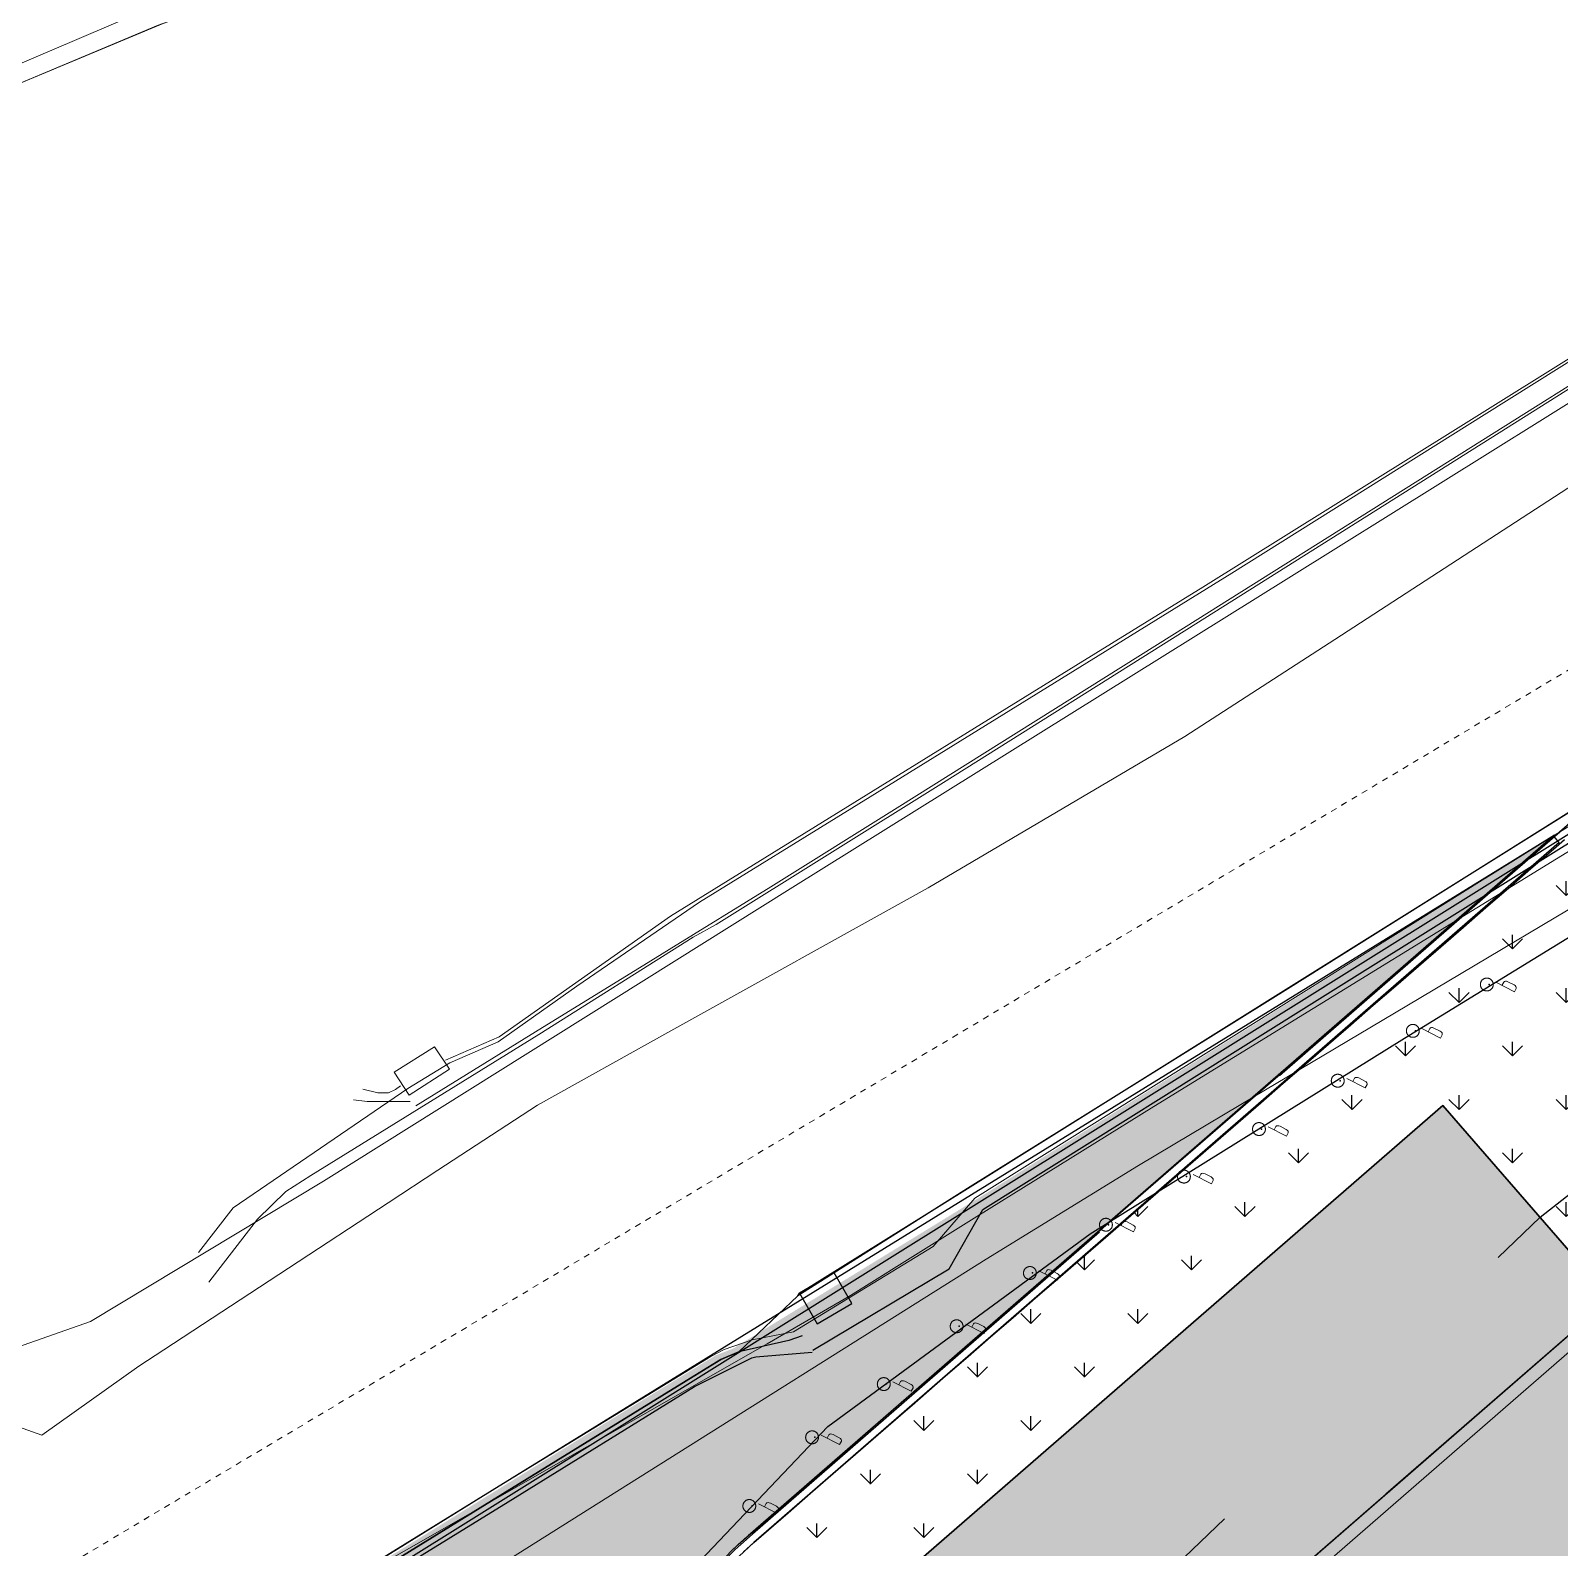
# Model space of a CAD drawing. Header units: metres. Extents: x 3 to 509016, y 4 to 6969473.
# Drawn here: x 507725.1 to 507750.76, y 6967238.15 to 6967263.61 of the extents above; entities that cross this region are included whole.
import ezdxf

# ---------------------------------------------------------------- set-up
doc = ezdxf.new("R2010")
doc.units = ezdxf.units.M
for name, pattern in [('AEC_Double Dash', [0.039, 0.015, -0.004, 0.006, -0.004, 0.006, -0.004]), ('DASHED', [19.05, 12.7, -6.35]), ('ISO-DASHED', [12, 8, -4]), ('ISO-DATUM', [30, 25, -5])]:
    doc.linetypes.add(name, pattern=pattern)
doc.layers.add('_PROP-BDY', color=6, linetype='Continuous', plot=False)
for name, color, linetype, lineweight in [('A-FLOR', 252, 'Continuous', 5), ('A-WALL', 252, 'Continuous', 5), ('C-PROP-LINE', 252, 'AEC_Double Dash', 5), ('C_FEAT', 252, 'EXISTING_COMMUNICATIONS', 0), ('C_MANHOLE_PIT', 252, 'EXISTING_COMMUNICATIONS', 0), ('C_UG_LINES', 252, 'EXISTING_COMMUNICATIONS', 0), ('D_UG_PIPES', 252, 'EXIST_SWD', 0), ('E_UG_LINES', 252, 'EXISTING_ELECTRICITY_UG', 0), ('ROAD_FURNITURE', 252, 'Continuous', 0), ('S_RM_UG_PIPES', 252, 'EXIST_RISINGMAIN', 0), ('W_AG_PIPES_N', 252, 'EXISTING_WATER', 0)]:
    doc.layers.add(name, color=color, linetype=linetype, lineweight=lineweight)
doc.layers.add('C_HATCH_PR_BUILDING', color=7, linetype='Continuous', true_color=0xffffff)
doc.layers.add('HATCH_PAVEMENT_FOOTPATH', color=7, linetype='Continuous', true_color=0xffe8a3)
for name, color, linetype in [('CIV_BUILDING FOOTPRINT', 252, 'ISO-DATUM'), ('CIV_BUILDING ROOF', 7, 'DASHED'), ('HATCH_LANDSCAPE', 1, 'Continuous'), ('HATCH_PAVEMENT_CARPARK', 254, 'Continuous'), ('KRB_BACK', 252, 'Continuous'), ('KRB_INV BARRIER [TYPE 1]', 2, 'ISO-DASHED'), ('KRB_LIP', 252, 'Continuous'), ('mga2020bdy', 252, 'Continuous'), ('mga2020DR_GRATE', 252, 'Continuous'), ('mga2020ROAD_FURNITURE', 252, 'Continuous'), ('mga2020ROAD_KERB_BACK', 252, 'Continuous'), ('mga2020ROAD_KERB_LIP', 252, 'Continuous'), ('mga2020TOPO_GEN', 252, 'Continuous'), ('PAV_DRIVEWAY HEAVY DUTY', 252, 'Continuous'), ('PAV_FOOTPATH', 252, 'Continuous'), ('STRINGS LIP', 60, 'Continuous'), ('XREF', 7, 'Continuous')]:
    doc.layers.add(name, color=color, linetype=linetype)
doc.styles.get("Standard").update_dxf_attribs({"font": 'ARIALN.TTF'})
doc.linetypes.add('EXIST_RISINGMAIN', pattern='A,5,-2.5,5,-2,["RM",Standard,S=2.5,R=0,X=0,Y=-1.25],-5,5,-2.5,5,-2.5', length=34.5)
doc.linetypes.add('EXIST_SWD', pattern='A,5,-2.5,5,-2,["SWD",Standard,S=2.5,R=0,X=0,Y=-1.25],-8,5,-2.5,5,-2.5', length=37.5)
doc.linetypes.add('EXISTING_COMMUNICATIONS', pattern='A,2,-2,2,-2,2,-2,["COMS",Standard,S=2.5,R=0,X=0,Y=-1.25],-9.75,2,-2,2,-2', length=29.75)
doc.linetypes.add('EXISTING_ELECTRICITY_UG', pattern='A,2,-2,2,-2,2,-2,["E-UG",Standard,S=2.5,R=0,X=0,Y=-1.25],-9.15,2,-2,2,-2', length=29.15)
doc.linetypes.add('EXISTING_WATER', pattern='A,2,-2,2,-2,2,-2,["W",Standard,S=2.5,R=0,X=0,Y=-1.25],-4.4,2,-2,2,-2', length=24.4)

# ---------------------------------------------------------------- blocks, each defined once
blk = doc.blocks.new('XD_HATCH')
at = {"layer": 'C_HATCH_PR_BUILDING'}
h = blk.add_hatch(color=256, dxfattribs=at)
h.dxf.hatch_style = 1
h.paths.add_polyline_path([(507766.711, 6967255.442), (507736.522, 6967229.203), (507736.707, 6967228.989), (507736.687, 6967228.971), (507782.566, 6967176.226), (507795.661, 6967161.161), (507797.004, 6967162.328), (507817.315, 6967142.708), (507816.19, 6967141.318), (507902.111, 6967071.732), (507911.801, 6967083.72), (507919.918, 6967093.76), (507927.265, 6967102.833), (507888.211, 6967134.462), (507891.102, 6967138.268), (507841.624, 6967217.742), (507824.766, 6967203.095), (507829.311, 6967190.607), (507825.752, 6967187.514), (507795.494, 6967222.404)])
at = {"layer": 'HATCH_LANDSCAPE', "ltscale": 0.5}
h = blk.add_hatch(dxfattribs=at)
h.set_pattern_fill('GRASS', color=256, scale=0.05)
h.paths.add_polyline_path([(507765.688, 6967256.998), (507766.711, 6967255.442), (507751.616, 6967242.322), (507748.796, 6967245.567), (507737.825, 6967236.032), (507740.646, 6967232.787), (507736.521, 6967229.201), (507736.258, 6967228.895), (507736.078, 6967229.147), (507735.816, 6967229.56), (507735.584, 6967229.99), (507735.383, 6967230.436), (507735.215, 6967230.896), (507735.195, 6967230.96), (507735.117, 6967231.224), (507735.08, 6967231.366), (507734.979, 6967231.844), (507734.912, 6967232.329), (507734.88, 6967232.817), (507734.88, 6967233.246), (507734.883, 6967233.306), (507734.92, 6967233.794), (507734.99, 6967234.279), (507735.093, 6967234.757), (507735.174, 6967235.049), (507735.231, 6967235.227), (507735.402, 6967235.685), (507735.548, 6967236.012), (507735.605, 6967236.13), (507735.658, 6967236.233), (507735.839, 6967236.56), (507736.102, 6967236.972), (507736.351, 6967237.309), (507736.395, 6967237.363), (507736.716, 6967237.733), (507737.036, 6967238.053), (507737.062, 6967238.078), (507737.236, 6967238.233), (507737.812, 6967238.733), (507738.189, 6967239.061), (507738.566, 6967239.389), (507738.944, 6967239.717), (507739.321, 6967240.045), (507739.699, 6967240.373), (507739.892, 6967240.541), (507740.454, 6967241.028), (507740.832, 6967241.355), (507741.209, 6967241.683), (507741.587, 6967242.01), (507741.965, 6967242.338), (507742.343, 6967242.665), (507742.721, 6967242.993), (507743.099, 6967243.32), (507743.476, 6967243.648), (507743.854, 6967243.975), (507744.232, 6967244.303), (507744.61, 6967244.63), (507744.988, 6967244.958), (507745.365, 6967245.285), (507745.743, 6967245.613), (507746.121, 6967245.94), (507746.499, 6967246.268), (507746.877, 6967246.595), (507747.255, 6967246.923), (507747.632, 6967247.25), (507748.01, 6967247.578), (507748.388, 6967247.905), (507748.766, 6967248.233), (507749.144, 6967248.56), (507749.522, 6967248.888), (507749.899, 6967249.215), (507750.277, 6967249.543), (507750.655, 6967249.87), (507750.84, 6967250.033), (507750.925, 6967249.897), (507751.879, 6967248.371), (507765.448, 6967256.848)])
at = {"layer": 'HATCH_PAVEMENT_CARPARK'}
h = blk.add_hatch(color=256, dxfattribs=at)
h.dxf.hatch_style = 1
edge = h.paths.add_edge_path()
edge.add_arc((507820.003, 6967266.085), 90.985, 212.49045, 214.43315, ccw=False)
edge.add_line((507743.26, 6967217.211), (507739.398, 6967223.586))
edge.add_line((507739.398, 6967223.586), (507735.794, 6967229.354))
edge.add_arc((507741.735, 6967233.063), 7.004, 130.4092, 211.9744, ccw=False)
edge.add_line((507737.195, 6967238.395), (507750.654, 6967250.094))
edge.add_line((507750.654, 6967250.094), (507741.05, 6967244.042))
edge.add_line((507741.05, 6967244.042), (507736.887, 6967241.488))
edge.add_line((507736.887, 6967241.488), (507736.596, 6967241.375))
edge.add_line((507736.596, 6967241.375), (507734.55, 6967240.12))
edge.add_line((507734.55, 6967240.12), (507731.321, 6967238.12))
edge.add_line((507731.321, 6967238.12), (507725.641, 6967234.654))
edge.add_line((507725.641, 6967234.654), (507731.043, 6967225.636))
edge.add_line((507731.043, 6967225.636), (507734.314, 6967220.406))
edge.add_line((507734.314, 6967220.406), (507740.71, 6967210.555))
edge.add_arc((507792.018, 6967243.469), 60.957, 212.67978, 223.00419)
edge.add_line((507747.44, 6967201.893), (507760.817, 6967187.542))
edge.add_line((507760.817, 6967187.542), (507809.449, 6967136.334))
edge.add_line((507809.449, 6967136.334), (507818.102, 6967127.228))
edge.add_line((507818.102, 6967127.228), (507823.852, 6967121.378))
edge.add_line((507823.852, 6967121.378), (507824.492, 6967120.745))
edge.add_arc((508006.447, 6967303.151), 257.643, 225.07103, 227.49079)
edge.add_line((507832.355, 6967113.225), (507846.232, 6967101.068))
edge.add_line((507846.232, 6967101.068), (507853.401, 6967095.287))
edge.add_line((507853.401, 6967095.287), (507861.259, 6967089.103))
edge.add_line((507861.259, 6967089.103), (507875.892, 6967078.04))
edge.add_line((507875.892, 6967078.04), (507894.996, 6967066.105))
edge.add_line((507894.996, 6967066.105), (507898.306, 6967064.422))
edge.add_arc((507903.258, 6967076.442), 13, 247.607, 320.5781)
edge.add_line((507913.301, 6967068.186), (507923.209, 6967080.381))
edge.add_line((507923.209, 6967080.381), (507928.884, 6967087.367))
edge.add_line((507928.884, 6967087.367), (507934.503, 6967094.285))
edge.add_arc((507925.6, 6967101.304), 11.338, 321.7466, 356.9562)
edge.add_arc((507925.051, 6967101.301), 11.886, 357.1121, 390.6511)
edge.add_line((507935.276, 6967107.361), (507928.355, 6967118.419))
edge.add_arc((507932.593, 6967121.072), 5, 172.2504, 212.042, ccw=False)
edge.add_line((507927.638, 6967121.746), (507927.905, 6967123.707))
edge.add_line((507927.905, 6967123.707), (507927.905, 6967123.707))
edge.add_line((507927.905, 6967123.707), (507928.222, 6967126.036))
edge.add_line((507928.222, 6967126.036), (507922.15, 6967126.731))
edge.add_line((507922.15, 6967126.731), (507921.982, 6967124.77))
edge.add_line((507921.982, 6967124.77), (507922.008, 6967120.889))
edge.add_arc((507933.653, 6967120.754), 11.645, 179.3346, 190.5058)
edge.add_arc((507935.181, 6967121.115), 13.214, 190.8395, 200.6804)
edge.add_arc((507934.907, 6967121.234), 13.001, 201.5983, 211.6011)
edge.add_line((507923.833, 6967114.422), (507928.422, 6967107.084))
edge.add_arc((507919.474, 6967101.5), 10.548, 18.5241, 31.9651, ccw=False)
edge.add_line((507929.475, 6967104.851), (507929.787, 6967103.654))
edge.add_line((507929.787, 6967103.654), (507929.949, 6967102.428))
edge.add_arc((507919.973, 6967101.735), 10, -10.2075, 3.9733, ccw=False)
edge.add_arc((507921.309, 6967101.319), 8.612, 334.462, 350.9422, ccw=False)
edge.add_line((507929.08, 6967097.606), (507928.501, 6967096.513))
edge.add_line((507928.501, 6967096.513), (507927.791, 6967095.501))
edge.add_line((507927.791, 6967095.501), (507924.256, 6967091.166))
edge.add_line((507924.256, 6967091.166), (507918.568, 6967084.191))
edge.add_line((507918.568, 6967084.191), (507911.58, 6967075.614))
edge.add_line((507911.58, 6967075.614), (507910.645, 6967074.541))
edge.add_line((507910.645, 6967074.541), (507910.131, 6967074.048))
edge.add_line((507910.131, 6967074.048), (507909.863, 6967073.813))
edge.add_line((507909.863, 6967073.813), (507909.587, 6967073.587))
edge.add_line((507909.587, 6967073.587), (507909.304, 6967073.367))
edge.add_line((507909.304, 6967073.367), (507909.013, 6967073.157))
edge.add_line((507909.013, 6967073.157), (507908.416, 6967072.764))
edge.add_line((507908.416, 6967072.764), (507907.795, 6967072.408))
edge.add_line((507907.795, 6967072.408), (507907.154, 6967072.091))
edge.add_line((507907.154, 6967072.091), (507906.825, 6967071.948))
edge.add_line((507906.825, 6967071.948), (507906.493, 6967071.814))
edge.add_line((507906.493, 6967071.814), (507905.816, 6967071.577))
edge.add_line((507905.816, 6967071.577), (507905.127, 6967071.382))
edge.add_line((507905.127, 6967071.382), (507904.429, 6967071.208))
edge.add_line((507904.429, 6967071.208), (507903.012, 6967071.034))
edge.add_line((507903.012, 6967071.034), (507901.581, 6967071.056))
edge.add_line((507901.581, 6967071.056), (507900.489, 6967071.127))
edge.add_line((507900.489, 6967071.127), (507899.41, 6967071.292))
edge.add_line((507899.41, 6967071.292), (507898.989, 6967071.383))
edge.add_line((507898.989, 6967071.383), (507898.134, 6967071.614))
edge.add_line((507898.134, 6967071.614), (507897.297, 6967071.904))
edge.add_line((507897.297, 6967071.904), (507895.368, 6967072.947))
edge.add_line((507895.368, 6967072.947), (507879.298, 6967082.987))
edge.add_line((507879.298, 6967082.987), (507866.995, 6967092.289))
edge.add_line((507866.995, 6967092.289), (507856.54, 6967100.453))
edge.add_line((507856.54, 6967100.453), (507836.168, 6967117.777))
edge.add_line((507836.168, 6967117.777), (507828.863, 6967124.875))
edge.add_line((507828.863, 6967124.875), (507821.037, 6967132.845))
edge.add_line((507821.037, 6967132.845), (507813.741, 6967140.457))
edge.add_line((507813.741, 6967140.457), (507815.658, 6967142.761))
edge.add_line((507815.658, 6967142.761), (507797.065, 6967160.683))
edge.add_line((507797.065, 6967160.683), (507795.715, 6967159.508))
edge.add_line((507795.715, 6967159.508), (507754.472, 6967202.936))
edge.add_line((507754.472, 6967202.936), (507751.459, 6967206.268))
edge.add_arc((507819.868, 6967266.093), 90.877, 214.4857, 221.17028, ccw=False)
at = {"layer": 'HATCH_PAVEMENT_FOOTPATH'}
h = blk.add_hatch(color=256, dxfattribs=at)
h.dxf.hatch_style = 1
h.paths.add_polyline_path([(507740.646, 6967232.787), (507737.825, 6967236.032), (507748.796, 6967245.567), (507751.616, 6967242.322)])
at = {"elevation": 4.784}
for points in [[(507751.616, 6967242.322), (507748.796, 6967245.567), (507737.825, 6967236.032)], [(507737.062, 6967238.078), (507737.236, 6967238.233), (507737.812, 6967238.733), (507738.189, 6967239.061), (507738.566, 6967239.389), (507738.944, 6967239.717), (507739.321, 6967240.045), (507739.699, 6967240.373), (507739.892, 6967240.541), (507740.454, 6967241.028), (507740.832, 6967241.355), (507741.209, 6967241.683), (507741.587, 6967242.01), (507741.965, 6967242.338), (507742.343, 6967242.665), (507742.721, 6967242.993), (507743.099, 6967243.32), (507743.476, 6967243.648), (507743.854, 6967243.975), (507744.232, 6967244.303), (507744.61, 6967244.63), (507744.988, 6967244.958), (507745.365, 6967245.285), (507745.743, 6967245.613), (507746.121, 6967245.94), (507746.499, 6967246.268), (507746.877, 6967246.595), (507747.255, 6967246.923), (507747.632, 6967247.25), (507748.01, 6967247.578), (507748.388, 6967247.905), (507748.766, 6967248.233), (507749.144, 6967248.56), (507749.522, 6967248.888), (507749.899, 6967249.215), (507750.277, 6967249.543), (507750.655, 6967249.87), (507750.84, 6967250.033)]]:
    blk.add_lwpolyline(points, dxfattribs=at)
blk = doc.blocks.new('25027_BNP_Skygate Play-Sheet - 000101 - SITE PLAN')
at = {"layer": '_PROP-BDY'}
blk.add_line((-2226983, 4009382), (-2226983, 4059444), dxfattribs=at)
at = {"layer": 'A-FLOR'}
for p, q in [((-2226756, 4050372), (-2226715, 4059144)), ((-2220414, 4056295), (-2220776, 4054690)), ((-2220776, 4054690), (-2220851, 4050129)), ((-2226792, 4046177), (-2226756, 4050372)), ((-2220851, 4050129), (-2220843, 4040886)), ((-2226869, 4029526), (-2229674, 4047239)), ((-2226792, 4046177), (-2226811, 4045924)), ((-2226922, 4045440), (-2226811, 4045924)), ((-2227175, 4044777), (-2226922, 4045440)), ((-2227204, 4042034), (-2227175, 4044777)), ((-2226885, 4041010), (-2227204, 4042034)), ((-2226885, 4041010), (-2226869, 4029526)), ((-2220843, 4040886), (-2220848, 4031021)), ((-2226871, 4030892), (-2226881, 4024562)), ((-2220848, 4031021), (-2220849, 4020910))]:
    blk.add_line(p, q, dxfattribs=at)
blk.add_open_spline([(-2229674, 4047239), (-2229690, 4047335), (-2229707, 4047430), (-2229726, 4047525)], degree=3, dxfattribs=at)
at = {"layer": 'A-WALL'}
for p, q in [((-2231073, 4013199), (-2237290, 4052450)), ((-2229727, 4033527), (-2232001, 4047883)), ((-2235536, 4042716), (-2233978, 4032874)), ((-2233463, 4032935), (-2229727, 4033527))]:
    blk.add_line(p, q, dxfattribs=at)
at = {"layer": 'C-PROP-LINE'}
blk.add_line((-2223988, 4059891), (-2225151, 4003276), dxfattribs=at)
blk = doc.blocks.new('XE_ARCH')
at = {"xscale": 0.001, "yscale": 0.001, "zscale": 0.001, "rotation": 121.996}
blk.add_blockref('25027_BNP_Skygate Play-Sheet - 000101 - SITE PLAN', (509988.126, 6971273.77), dxfattribs=at)
blk = doc.blocks.new('XE_LOT BOUNDARY')
at = {"layer": '_PROP-BDY'}
blk.add_line((507767.819, 6967260.688), (507725.362, 6967234.162), dxfattribs=at)
at = {"layer": 'C-PROP-LINE'}
blk.add_line((507723.395, 6967236.465), (507772.025, 6967265.477), dxfattribs=at)
blk = doc.blocks.new('BAC R BOL SMALL')
for p, q in [((-4.3679, 0.1747), (-4.3729, -0.0484)), ((-4.3519, 0.3993), (-4.3679, 0.1747)), ((-4.3247, 0.625), (-4.3519, 0.3993)), ((-4.2862, 0.8515), (-4.3247, 0.625)), ((-4.2362, 1.0785), (-4.2862, 0.8515)), ((-4.1746, 1.3056), (-4.2362, 1.0785)), ((-4.1012, 1.5325), (-4.1746, 1.3056)), ((-4.0159, 1.7589), (-4.1012, 1.5325)), ((-3.9185, 1.9844), (-4.0159, 1.7589)), ((-3.8088, 2.2087), (-3.9185, 1.9844)), ((-3.6931, 2.3988), (-3.8088, 2.2087)), ((-3.569, 2.5811), (-3.6931, 2.3988)), ((-3.4369, 2.7554), (-3.569, 2.5811)), ((-3.2973, 2.9215), (-3.4369, 2.7554)), ((-3.1504, 3.0794), (-3.2973, 2.9215)), ((-2.9967, 3.229), (-3.1504, 3.0794)), ((-2.8365, 3.3701), (-2.9967, 3.229)), ((-2.6702, 3.5026), (-2.8365, 3.3701)), ((-2.4982, 3.6265), (-2.6702, 3.5026)), ((-2.3209, 3.7415), (-2.4982, 3.6265)), ((-2.1385, 3.8476), (-2.3209, 3.7415)), ((-1.9516, 3.9447), (-2.1385, 3.8476)), ((-1.7605, 4.0325), (-1.9516, 3.9447)), ((-1.5655, 4.1112), (-1.7605, 4.0325)), ((-1.367, 4.1804), (-1.5655, 4.1112)), ((-1.1654, 4.2401), (-1.367, 4.1804)), ((-0.9611, 4.2902), (-1.1654, 4.2401)), ((-0.7544, 4.3306), (-0.9611, 4.2902)), ((-0.5458, 4.3611), (-0.7544, 4.3306)), ((-0.3356, 4.3816), (-0.5458, 4.3611)), ((-0.1241, 4.392), (-0.3356, 4.3816)), ((0.0882, 4.3922), (-0.1241, 4.392)), ((0.301, 4.3821), (0.0882, 4.3922)), ((0.5139, 4.3616), (0.301, 4.3821)), ((0.7265, 4.3305), (0.5139, 4.3616)), ((0.9385, 4.2888), (0.7265, 4.3305)), ((1.1495, 4.2362), (0.9385, 4.2888)), ((1.359, 4.1728), (1.1495, 4.2362)), ((1.5668, 4.0983), (1.359, 4.1728)), ((1.7725, 4.0127), (1.5668, 4.0983)), ((1.9756, 3.9158), (1.7725, 4.0127)), ((2.364, 3.6868), (2.1736, 3.8056)), ((2.5466, 3.5598), (2.364, 3.6868)), ((2.7214, 3.4249), (2.5466, 3.5598)), ((2.8881, 3.2825), (2.7214, 3.4249)), ((3.0465, 3.1328), (2.8881, 3.2825)), ((3.1966, 2.9762), (3.0465, 3.1328)), ((3.3382, 2.813), (3.1966, 2.9762)), ((3.4711, 2.6437), (3.3382, 2.813)), ((3.5951, 2.4684), (3.4711, 2.6437)), ((3.7101, 2.2875), (3.5951, 2.4684)), ((3.816, 2.1015), (3.7101, 2.2875)), ((3.9126, 1.9105), (3.816, 2.1015)), ((3.9998, 1.7149), (3.9126, 1.9105)), ((4.0773, 1.5151), (3.9998, 1.7149)), ((4.145, 1.3114), (4.0773, 1.5151)), ((4.2028, 1.1041), (4.145, 1.3114)), ((4.2506, 0.8936), (4.2028, 1.1041)), ((4.2881, 0.6801), (4.2506, 0.8936)), ((4.3152, 0.4641), (4.2881, 0.6801)), ((4.3318, 0.2458), (4.3152, 0.4641)), ((4.3376, 0.0256), (4.3318, 0.2458)), ((4.3327, -0.1962), (4.3376, 0.0256)), ((6.1384, 1.5522), (18.6973, -4.9036)), ((11.43, 1.6933), (10.2659, -0.5997)), ((11.9592, 2.1519), (11.43, 1.6933)), ((12.7353, 2.293), (11.9592, 2.1519)), ((13.3703, 2.2225), (12.7353, 2.293)), ((14.3228, 1.905), (13.3703, 2.2225)), ((18.4856, -0.2117), (14.3228, 1.905)), ((-4.3729, -0.0484), (-4.367, -0.2697)), ((-4.367, -0.2697), (-4.3504, -0.4889)), ((-4.3504, -0.4889), (-4.3233, -0.7057)), ((-4.3233, -0.7057), (-4.2858, -0.9197)), ((-4.2858, -0.9197), (-4.2381, -1.1305)), ((-4.2381, -1.1305), (-4.1802, -1.3379)), ((-4.1802, -1.3379), (-4.1125, -1.5415)), ((-4.1125, -1.5415), (-4.035, -1.741)), ((-4.035, -1.741), (-3.9478, -1.936)), ((-3.9478, -1.936), (-3.8512, -2.1263)), ((-3.8512, -2.1263), (-3.7453, -2.3115)), ((-3.7453, -2.3115), (-3.6303, -2.4912)), ((-3.6303, -2.4912), (-3.5063, -2.6651)), ((-3.5063, -2.6651), (-3.3734, -2.8329)), ((-3.3734, -2.8329), (-3.2318, -2.9943)), ((-3.2318, -2.9943), (-3.0817, -3.1489)), ((-3.0817, -3.1489), (-2.9233, -3.2965)), ((-2.9233, -3.2965), (-2.7566, -3.4365)), ((-2.7566, -3.4365), (-2.5818, -3.5688)), ((-2.5818, -3.5688), (-2.3992, -3.6931)), ((-2.3992, -3.6931), (-2.2088, -3.8088)), ((-2.2088, -3.8088), (-1.9877, -3.9154)), ((-1.9877, -3.9154), (-1.7652, -4.0101)), ((-1.7652, -4.0101), (-1.5416, -4.0931)), ((-1.5416, -4.0931), (-1.3173, -4.1646)), ((-1.3173, -4.1646), (-1.0926, -4.2245)), ((-1.0926, -4.2245), (-0.8679, -4.2732)), ((-0.8679, -4.2732), (-0.6435, -4.3106)), ((-0.6435, -4.3106), (-0.4197, -4.337)), ((-0.4197, -4.337), (-0.1969, -4.3525)), ((-0.1969, -4.3525), (0.0246, -4.3573)), ((0.0246, -4.3573), (0.2444, -4.3514)), ((0.2444, -4.3514), (0.4623, -4.335)), ((0.4623, -4.335), (0.6778, -4.3082)), ((0.6778, -4.3082), (0.8906, -4.2712)), ((0.8906, -4.2712), (1.1005, -4.2241)), ((1.1005, -4.2241), (1.307, -4.1671)), ((1.307, -4.1671), (1.5099, -4.1002)), ((1.5099, -4.1002), (1.7087, -4.0236)), ((1.7087, -4.0236), (1.9031, -3.9375)), ((1.9031, -3.9375), (2.0929, -3.842)), ((2.0929, -3.842), (2.2776, -3.7372)), ((2.2776, -3.7372), (2.457, -3.6233)), ((2.457, -3.6233), (2.6306, -3.5003)), ((2.6306, -3.5003), (2.7982, -3.3685)), ((2.7982, -3.3685), (2.9594, -3.2279)), ((2.9594, -3.2279), (3.1139, -3.0788)), ((3.1139, -3.0788), (3.2613, -2.9211)), ((3.2613, -2.9211), (3.4013, -2.7552)), ((3.4013, -2.7552), (3.5336, -2.5811)), ((3.5336, -2.5811), (3.6578, -2.3989)), ((3.6578, -2.3989), (3.7736, -2.2088)), ((3.7736, -2.2088), (3.8833, -1.9876)), ((3.8833, -1.9876), (3.9807, -1.7651)), ((3.9807, -1.7651), (4.066, -1.5415)), ((4.066, -1.5415), (4.1394, -1.3172)), ((4.1394, -1.3172), (4.201, -1.0925)), ((4.201, -1.0925), (4.251, -0.8677)), ((4.251, -0.8677), (4.2895, -0.6432)), ((4.2895, -0.6432), (4.3167, -0.4192)), ((4.3167, -0.4192), (4.3327, -0.1962)), ((19.1911, -0.7409), (18.4856, -0.2117)), ((18.6973, -4.9036), (19.8614, -2.6106)), ((19.7909, -1.4111), (19.1911, -0.7409)), ((19.8967, -2.0109), (19.7909, -1.4111)), ((19.8614, -2.6106), (19.8967, -2.0109))]:
    blk.add_line(p, q)
blk = doc.blocks.new('XE_SURVEY')
at = {"layer": 'C_FEAT', "flags": 128}
blk.add_lwpolyline([(507703.465, 6967252.236), (507704.211, 6967250.918), (507704.289, 6967250.902), (507707.212, 6967252.651), (507711.503, 6967255.217), (507711.932, 6967255.474), (507714.077, 6967256.757), (507715.78, 6967257.806), (507716.204, 6967258.07), (507717.902, 6967259.128), (507718.326, 6967259.393), (507720.514, 6967260.602), (507722.735, 6967261.815), (507727.321, 6967263.728), (507729.675, 6967264.57), (507732.029, 6967265.412), (507732.509, 6967265.554), (507734.917, 6967266.226), (507737.806, 6967267.031), (507739.763, 6967267.446), (507742.208, 6967267.967), (507742.697, 6967268.073), (507744.651, 6967268.499), (507745.139, 6967268.606), (507750.024, 6967269.671), (507752.955, 6967270.314), (507756.285, 6967271.045), (507762.841, 6967273.497), (507767.04, 6967275.066), (507771.667, 6967278.175), (507772.033, 6967278.421)], dxfattribs=at)
at = {"layer": 'C_MANHOLE_PIT', "flags": 128}
blk.add_lwpolyline([(507731.452, 6967245.743), (507732.125, 6967246.175), (507731.877, 6967246.55), (507731.201, 6967246.129), (507731.452, 6967245.743)], dxfattribs=at)
at = {"layer": 'C_UG_LINES', "flags": 128}
for points in [[(507702.557, 6967253.758), (507704.211, 6967250.918), (507706.783, 6967252.394), (507713.648, 6967256.5), (507720.074, 6967260.363), (507722.27, 6967261.558), (507723.171, 6967261.991), (507727.24, 6967263.699), (507729.675, 6967264.57), (507732.029, 6967265.412), (507732.509, 6967265.554), (507734.435, 6967266.091), (507734.917, 6967266.226), (507736.843, 6967266.763), (507737.806, 6967267.031), (507739.763, 6967267.446), (507742.697, 6967268.073), (507744.651, 6967268.499), (507747.093, 6967269.032), (507751.978, 6967270.1), (507754.908, 6967270.743), (507756.285, 6967271.045), (507767.04, 6967275.066), (507772.033, 6967278.421)], [(507771.923, 6967278.352), (507771.119, 6967277.857), (507770.694, 6967277.594), (507768.992, 6967276.544), (507768.542, 6967276.278), (507767.603, 6967274.538), (507766.41, 6967272.341), (507765.218, 6967270.144), (507762.594, 6967265.31), (507762.343, 6967264.894), (507756.308, 6967261.347), (507754.152, 6967260.08), (507749.492, 6967257.159), (507745.257, 6967254.501), (507741.006, 6967251.87), (507738.878, 6967250.557), (507736.325, 6967248.982), (507734.263, 6967247.569), (507732.942, 6967246.638), (507732.132, 6967246.285), (507731.43, 6967245.851), (507728.498, 6967243.848), (507727.915, 6967243.099)], [(507732.06, 6967246.329), (507732.96, 6967246.719), (507733.793, 6967247.306), (507735.838, 6967248.744), (507737.964, 6967250.06), (507740.516, 6967251.637), (507742.642, 6967252.951), (507744.768, 6967254.267), (507749.01, 6967256.914), (507753.676, 6967259.826), (507754.101, 6967260.09), (507755.824, 6967261.105), (507757.977, 6967262.375), (507760.131, 6967263.644), (507762.285, 6967264.913), (507762.546, 6967265.307), (507764.922, 6967269.706), (507766.109, 6967271.906), (507767.297, 6967274.106), (507767.534, 6967274.546), (507768.453, 6967276.267), (507770.629, 6967277.595), (507771.885, 6967278.359)], [(507731.305, 6967245.898), (507731.224, 6967245.834), (507731.106, 6967245.781), (507730.927, 6967245.781), (507730.676, 6967245.844)], [(507730.517, 6967245.66), (507730.745, 6967245.636), (507731.468, 6967245.636)]]:
    blk.add_lwpolyline(points, dxfattribs=at)
at = {"layer": 'D_UG_PIPES', "flags": 128}
blk.add_lwpolyline([(507716.945, 6967228.716), (507720.995, 6967231.995), (507721.818, 6967232.661), (507728.342, 6967236.36), (507737.461, 6967241.566), (507738.86, 6967242.377), (507740.13, 6967243.174), (507740.978, 6967243.706), (507743.951, 6967245.551), (507752.042, 6967250.531), (507755.874, 6967252.889), (507757.149, 6967253.679), (507759.168, 6967254.942), (507759.638, 6967255.603), (507762.337, 6967262.6), (507763.94, 6967266.805), (507765.535, 6967271.013), (507768.136, 6967277.898)], dxfattribs=at)
at = {"layer": 'E_UG_LINES', "flags": 128}
for points in [[(507728.088, 6967242.604), (507728.905, 6967243.658), (507729.381, 6967244.125), (507729.802, 6967244.393), (507733.628, 6967246.762), (507736.217, 6967248.395), (507736.604, 6967248.605), (507740.419, 6967250.99), (507744.653, 6967253.649), (507748.884, 6967256.314), (507751.421, 6967257.915), (507755.661, 6967260.565), (507759.914, 6967263.194), (507762.531, 6967264.858), (507764.015, 6967267.557), (507766.424, 6967271.939), (507768.643, 6967275.975), (507768.84, 6967276.211), (507770.305, 6967277.058), (507771.022, 6967277.472), (507772.45, 6967278.342), (507774.586, 6967279.641), (507775.014, 6967279.899), (507776.727, 6967280.932)], [(507731.56, 6967245.563), (507733.262, 6967246.612), (507733.688, 6967246.875), (507735.391, 6967247.924), (507735.817, 6967248.186), (507737.519, 6967249.235), (507739.638, 6967250.562), (507744.297, 6967253.486), (507748.53, 6967256.146), (507752.762, 6967258.808), (507755.733, 6967260.66), (507759.982, 6967263.294), (507762.471, 6967264.901), (507763.982, 6967267.645), (507766.876, 6967272.901), (507768.494, 6967275.84), (507768.823, 6967276.234), (507769.33, 6967276.542), (507769.363, 6967276.562), (507771.927, 6967278.12), (507772.428, 6967278.425), (507774.157, 6967279.43), (507774.59, 6967279.681), (507775.627, 6967280.284), (507775.928, 6967280.458)], [(507704.095, 6967251.256), (507713.212, 6967256.464), (507714.706, 6967257.336), (507717.022, 6967258.855), (507718.417, 6967259.77), (507721.338, 6967261.373), (507722.599, 6967262.065), (507725.876, 6967263.461), (507727.141, 6967263.999), (507731.026, 6967265.385), (507732.047, 6967265.749), (507736.294, 6967266.958), (507737.745, 6967267.371), (507740.681, 6967267.948), (507741.662, 6967268.14), (507746.06, 6967269.094), (507750.945, 6967270.157), (507753.881, 6967270.776), (507755.838, 6967271.189), (507758.528, 6967272.154), (507765.068, 6967274.649), (507766.716, 6967275.277), (507767.799, 6967275.915), (507768.451, 6967276.271)]]:
    blk.add_lwpolyline(points, dxfattribs=at)
at = {"layer": 'mga2020bdy'}
blk.add_polyline3d([(507722.591, 6967232.607, 4.347), (507725.12, 6967234.215, 4.399), (507729.394, 6967236.807, 4.457), (507733.025, 6967239.048, 4.469), (507736.099, 6967240.948, 4.453), (507736.683, 6967241.307, 4.439), (507736.984, 6967241.434, 4.433), (507737.975, 6967242.376, 4.424), (507738.004, 6967242.42, 4.422), (507740.823, 6967244.174, 4.457), (507752.055, 6967251.199, 4.526), (507759.125, 6967255.643, 4.481), (507762.514, 6967257.759, 4.509), (507764.07, 6967258.697, 4.52), (507768.065, 6967260.922, 4.549), (507768.442, 6967261.119, 4.552), (507772.933, 6967263.302, 4.591), (507777.867, 6967265.538, 4.636), (507783.882, 6967268.22, 4.692)], dxfattribs=at)
at = {"layer": 'mga2020DR_GRATE'}
blk.add_polyline3d([(507738.004, 6967242.42, 4.422), (507738.297, 6967241.901, 4.33), (507738.879, 6967242.244, 4.325), (507738.582, 6967242.761, 4.414), (507738.004, 6967242.42, 4.422)], dxfattribs=at)
at = {"layer": 'mga2020ROAD_FURNITURE'}
for p in [(507749.578, 6967247.598, 4.592), (507749.578, 6967247.598, 4.592), (507748.337, 6967246.82, 4.58), (507748.337, 6967246.82, 4.58), (507747.077, 6967245.983, 4.583), (507747.077, 6967245.983, 4.583), (507745.756, 6967245.173, 4.579), (507745.756, 6967245.173, 4.579), (507744.497, 6967244.375, 4.588), (507744.497, 6967244.375, 4.588), (507743.189, 6967243.567, 4.598), (507743.189, 6967243.567, 4.598), (507741.914, 6967242.757, 4.577), (507741.914, 6967242.757, 4.577), (507740.684, 6967241.864, 4.568), (507740.684, 6967241.864, 4.568), (507739.461, 6967240.894, 4.54), (507739.461, 6967240.894, 4.54), (507738.259, 6967240, 4.531), (507738.259, 6967240, 4.531), (507737.206, 6967238.849, 4.507), (507737.206, 6967238.849, 4.507)]:
    blk.add_point(p, dxfattribs=at)
at = {"layer": 'mga2020ROAD_KERB_BACK'}
for points in [[(507738.223, 6967241.459, 4.533), (507740.515, 6967242.826, 4.522), (507741.08, 6967243.821, 4.564), (507746.512, 6967247.222, 4.614), (507752.296, 6967250.839, 4.645), (507757.897, 6967254.353, 4.628), (507759.174, 6967254.499, 4.586), (507761.385, 6967256.001, 4.626), (507762.507, 6967257.253, 4.631), (507763.096, 6967257.616, 4.635), (507767.431, 6967260.102, 4.666), (507768.249, 6967260.537, 4.672), (507771.894, 6967262.35, 4.704), (507773.157, 6967262.932, 4.715), (507778.059, 6967265.162, 4.76), (507784.045, 6967267.826, 4.809)], [(507719.388, 6967229.717, 4.479), (507720.162, 6967230.293, 4.47), (507721.307, 6967231.024, 4.452), (507722.293, 6967232.153, 4.484), (507722.423, 6967232.266, 4.487), (507723.481, 6967232.982, 4.511), (507727.749, 6967235.612, 4.602), (507733.11, 6967238.914, 4.619), (507736.242, 6967240.852, 4.607), (507737.203, 6967241.334, 4.567), (507737.268, 6967241.351, 4.565), (507738.216, 6967241.429, 4.536)]]:
    blk.add_polyline3d(points, dxfattribs=at)
at = {"layer": 'mga2020ROAD_KERB_LIP'}
for points in [[(507783.882, 6967268.22, 4.692), (507777.867, 6967265.538, 4.636), (507772.933, 6967263.302, 4.591), (507768.442, 6967261.119, 4.552), (507768.065, 6967260.922, 4.549), (507764.07, 6967258.697, 4.52), (507762.514, 6967257.759, 4.509), (507759.125, 6967255.643, 4.481), (507757.465, 6967254.567, 4.496), (507752.055, 6967251.199, 4.526), (507746.24, 6967247.552, 4.502), (507740.823, 6967244.174, 4.457), (507737.975, 6967242.376, 4.424)], [(507738.049, 6967241.7, 4.343), (507737.821, 6967241.624, 4.362), (507736.984, 6967241.434, 4.433), (507736.683, 6967241.307, 4.439), (507736.099, 6967240.948, 4.453), (507733.025, 6967239.048, 4.469), (507729.394, 6967236.807, 4.457), (507727.663, 6967235.739, 4.451), (507725.12, 6967234.215, 4.399), (507723.376, 6967233.101, 4.362), (507722.591, 6967232.607, 4.347), (507722.359, 6967232.424, 4.343), (507721.279, 6967231.211, 4.304), (507720.049, 6967230.404, 4.321), (507719.413, 6967229.941, 4.329)]]:
    blk.add_polyline3d(points, dxfattribs=at)
at = {"layer": 'mga2020TOPO_GEN'}
blk.add_polyline3d([(507721.406, 6967230.947, 4.385), (507722.85, 6967231.821, 4.46), (507725.943, 6967226.582, 4.535), (507728.764, 6967229.308, 4.379), (507732.401, 6967233.9, 4.448), (507736.333, 6967237.928, 4.519), (507738.479, 6967240.183, 4.523), (507742.88, 6967243.415, 4.551), (507748.154, 6967246.697, 4.578), (507754.632, 6967250.676, 4.595), (507759.792, 6967253.86, 4.572), (507763.226, 6967256.057, 4.617), (507767.284, 6967258.544, 4.683), (507767.311, 6967260.039, 4.659)], dxfattribs=at)
at = {"layer": 'S_RM_UG_PIPES'}
blk.add_lwpolyline([(507783.039, 6967266.904), (507782.203, 6967265.96), (507774.912, 6967262.433), (507770.442, 6967260.194), (507766.016, 6967257.868), (507761.895, 6967255.703), (507756.943, 6967252.598), (507752.253, 6967249.657), (507747.988, 6967247.118), (507745.41, 6967245.584), (507743.691, 6967244.561), (507741.135, 6967242.99), (507734.787, 6967238.996), (507730.555, 6967236.333), (507726.045, 6967234.185), (507725.096, 6967233.748), (507720.809, 6967233.41), (507720.216, 6967230.822)], dxfattribs=at)
at = {"layer": 'W_AG_PIPES_N', "flags": 128}
blk.add_lwpolyline([(507702.417, 6967273.363), (507705.06, 6967269.119), (507709.023, 6967262.752), (507711.693, 6967258.524), (507714.635, 6967253.877), (507717.294, 6967249.643), (507719.906, 6967245.38), (507722.592, 6967240.996), (507725.285, 6967240.035), (507726.914, 6967241.194), (507727.333, 6967241.468), (507729.424, 6967242.837), (507731.098, 6967243.933), (507731.934, 6967244.48), (507733.607, 6967245.576), (507735.79, 6967246.793), (507740.16, 6967249.222), (507744.466, 6967251.763), (507746.988, 6967253.387), (507753.276, 6967257.474), (507757.462, 6967260.209), (507758.296, 6967260.761), (507758.803, 6967261.065), (507760.119, 6967261.565), (507760.321, 6967262.018), (507763.059, 6967268.461), (507765.014, 6967273.062), (507765.032, 6967273.968), (507763.14, 6967277.603), (507762.927, 6967277.944), (507761.602, 6967280.064), (507756.031, 6967288.965), (507751.747, 6967295.721), (507749.336, 6967299.521), (507747.747, 6967302.065)], dxfattribs=at)
at = {"layer": 'ROAD_FURNITURE', "xscale": 0.0247222863170386, "yscale": 0.0247222863170386, "zscale": 0.0247222863170386}
for p in [(507749.537, 6967247.598, 4.592), (507748.296, 6967246.82, 4.58), (507747.035, 6967245.983, 4.583), (507745.713, 6967245.172, 4.579), (507744.454, 6967244.374, 4.588), (507743.145, 6967243.566, 4.598), (507741.869, 6967242.756, 4.577), (507740.639, 6967241.862, 4.568), (507739.416, 6967240.892, 4.54), (507738.213, 6967239.998, 4.531), (507737.16, 6967238.846, 4.507)]:
    blk.add_blockref('BAC R BOL SMALL', p, dxfattribs=at)
blk = doc.blocks.new('XD_DESIGN_1')
at = {"layer": 'CIV_BUILDING FOOTPRINT'}
blk.add_lwpolyline([(507766.713, 6967255.443), (507736.521, 6967229.201), (507795.661, 6967161.161), (507797.005, 6967162.329), (507817.315, 6967142.708), (507816.19, 6967141.319), (507902.111, 6967071.732), (507918.73, 6967092.373), (507927.226, 6967102.864), (507888.211, 6967134.463), (507891.284, 6967138.257), (507841.636, 6967217.752), (507824.767, 6967203.096), (507829.281, 6967190.691), (507825.699, 6967187.577), (507766.713, 6967255.443)], dxfattribs=at)
at = {"layer": 'CIV_BUILDING ROOF'}
blk.add_lwpolyline([(507736.521, 6967229.201), (507735.95, 6967229.859), (507750.433, 6967243.691), (507766.14, 6967256.1), (507766.713, 6967255.443)], dxfattribs=at)
at = {"layer": 'KRB_BACK'}
blk.add_lwpolyline([(507750.752, 6967249.981), (507737.237, 6967238.233, 0.392592), (507736.258, 6967228.895), (507739.433, 6967223.608), (507741.411, 6967220.45), (507744.224, 6967216), (507745.08, 6967214.729), (507746.816, 6967212.288), (507750.525, 6967207.586), (507751.5, 6967206.449), (507754.582, 6967203.038), (507758.732, 6967198.667), (507761.052, 6967196.224), (507780.321, 6967175.909), (507795.675, 6967159.715), (507797.02, 6967160.885), (507815.803, 6967142.764), (507813.941, 6967140.466), (507821.903, 6967132.075), (507828.962, 6967124.907), (507836.209, 6967117.974), (507843.645, 6967111.274), (507851.269, 6967104.806), (507859.071, 6967098.556)], format="xyb", dxfattribs=at)
at = {"layer": 'KRB_LIP'}
blk.add_line((507750.752, 6967249.981), (507750.654, 6967250.094), dxfattribs=at)
blk.add_lwpolyline([(507750.654, 6967250.094), (507737.138, 6967238.346, 0.392048), (507736.13, 6967228.818), (507739.306, 6967223.529), (507744.961, 6967214.638), (507751.459, 6967206.268), (507754.472, 6967202.936), (507758.623, 6967198.564), (507765.167, 6967191.673), (507795.665, 6967159.508), (507797.015, 6967160.682), (507815.6, 6967142.752), (507813.741, 6967140.457), (507821.796, 6967131.971), (507828.856, 6967124.8), (507836.107, 6967117.864), (507843.547, 6967111.161), (507851.174, 6967104.69), (507858.979, 6967098.438)], format="xyb", dxfattribs=at)
at = {"layer": 'mga2020ROAD_KERB_BACK'}
blk.add_polyline3d([(507738.223, 6967241.459, 4.533), (507740.515, 6967242.826, 4.522), (507741.08, 6967243.821, 4.564), (507746.512, 6967247.222, 4.614), (507752.296, 6967250.839, 4.645), (507757.897, 6967254.353, 4.628), (507759.174, 6967254.499, 4.586), (507761.385, 6967256.001, 4.626), (507762.507, 6967257.253, 4.631), (507763.096, 6967257.616, 4.635), (507767.431, 6967260.102, 4.666), (507768.249, 6967260.537, 4.672), (507771.894, 6967262.35, 4.704), (507773.157, 6967262.932, 4.715), (507778.059, 6967265.162, 4.76), (507784.045, 6967267.826, 4.809), (507788.451, 6967269.697, 4.849), (507789.144, 6967270.051, 4.864), (507789.832, 6967270.547, 4.869), (507791.706, 6967272.117, 4.883)], dxfattribs=at)
at = {"layer": 'PAV_DRIVEWAY HEAVY DUTY'}
blk.add_lwpolyline([(507750.654, 6967250.094), (507725.469, 6967234.558)], dxfattribs=at)
at = {"layer": 'PAV_FOOTPATH'}
blk.add_lwpolyline([(507740.646, 6967232.787), (507737.825, 6967236.032), (507748.796, 6967245.567), (507751.616, 6967242.322), (507740.646, 6967232.787)], dxfattribs=at)
at = {"layer": 'STRINGS LIP', "color": 60, "linetype": 'Continuous', "lineweight": -3}
blk.add_polyline3d([(507736.817, 6967238.051, 4.535), (507736.975, 6967238.201, 4.526), (507737.138, 6967238.346, 4.518), (507739.794, 6967240.654, 4.5), (507750.761, 6967250.16, 4.601)], dxfattribs=at)
blk = doc.blocks.new('XD_DESIGN_2')
at = {"layer": 'CIV_BUILDING FOOTPRINT'}
blk.add_lwpolyline([(507766.713, 6967255.443), (507736.521, 6967229.201), (507795.661, 6967161.161), (507797.005, 6967162.329), (507817.315, 6967142.708), (507816.19, 6967141.319), (507902.111, 6967071.732), (507918.73, 6967092.373), (507927.226, 6967102.864), (507888.211, 6967134.463), (507891.284, 6967138.257), (507841.636, 6967217.752), (507824.767, 6967203.096), (507829.281, 6967190.691), (507825.699, 6967187.577), (507766.713, 6967255.443)], dxfattribs=at)
at = {"layer": 'CIV_BUILDING ROOF'}
blk.add_lwpolyline([(507736.521, 6967229.201), (507735.95, 6967229.859), (507750.433, 6967243.691), (507766.14, 6967256.1), (507766.713, 6967255.443)], dxfattribs=at)
at = {"layer": 'KRB_BACK'}
blk.add_lwpolyline([(507750.752, 6967249.981), (507737.237, 6967238.233, 0.392592), (507736.258, 6967228.895), (507739.433, 6967223.608), (507741.411, 6967220.45), (507744.224, 6967216), (507745.08, 6967214.729), (507746.816, 6967212.288), (507750.525, 6967207.586), (507751.5, 6967206.449), (507754.582, 6967203.038), (507758.732, 6967198.667), (507761.052, 6967196.224), (507780.321, 6967175.909), (507795.675, 6967159.715), (507797.02, 6967160.885), (507815.803, 6967142.764), (507813.941, 6967140.466), (507821.903, 6967132.075), (507828.962, 6967124.907), (507836.209, 6967117.974), (507843.645, 6967111.274), (507851.269, 6967104.806), (507859.071, 6967098.556)], format="xyb", dxfattribs=at)
at = {"layer": 'KRB_LIP'}
blk.add_line((507750.752, 6967249.981), (507750.654, 6967250.094), dxfattribs=at)
blk.add_lwpolyline([(507750.654, 6967250.094), (507737.138, 6967238.346, 0.392048), (507736.13, 6967228.818), (507739.306, 6967223.529), (507744.961, 6967214.638), (507751.459, 6967206.268), (507754.472, 6967202.936), (507758.623, 6967198.564), (507765.167, 6967191.673), (507795.665, 6967159.508), (507797.015, 6967160.682), (507815.6, 6967142.752), (507813.741, 6967140.457), (507821.796, 6967131.971), (507828.856, 6967124.8), (507836.107, 6967117.864), (507843.547, 6967111.161), (507851.174, 6967104.69), (507858.979, 6967098.438)], format="xyb", dxfattribs=at)
at = {"layer": 'mga2020ROAD_KERB_BACK'}
blk.add_polyline3d([(507738.223, 6967241.459, 4.533), (507740.515, 6967242.826, 4.522), (507741.08, 6967243.821, 4.564), (507746.512, 6967247.222, 4.614), (507752.296, 6967250.839, 4.645), (507757.897, 6967254.353, 4.628), (507759.174, 6967254.499, 4.586), (507761.385, 6967256.001, 4.626), (507762.507, 6967257.253, 4.631), (507763.096, 6967257.616, 4.635), (507767.431, 6967260.102, 4.666), (507768.249, 6967260.537, 4.672), (507771.894, 6967262.35, 4.704), (507773.157, 6967262.932, 4.715), (507778.059, 6967265.162, 4.76), (507784.045, 6967267.826, 4.809), (507788.451, 6967269.697, 4.849), (507789.144, 6967270.051, 4.864), (507789.832, 6967270.547, 4.869), (507791.706, 6967272.117, 4.883)], dxfattribs=at)
at = {"layer": 'PAV_DRIVEWAY HEAVY DUTY'}
blk.add_lwpolyline([(507750.654, 6967250.094), (507725.469, 6967234.558)], dxfattribs=at)
at = {"layer": 'PAV_FOOTPATH'}
blk.add_lwpolyline([(507740.646, 6967232.787), (507737.825, 6967236.032), (507748.796, 6967245.567), (507751.616, 6967242.322), (507740.646, 6967232.787)], dxfattribs=at)
at = {"layer": 'STRINGS LIP', "color": 60, "linetype": 'Continuous', "lineweight": -3}
blk.add_polyline3d([(507736.817, 6967238.051, 4.535), (507736.975, 6967238.201, 4.526), (507737.138, 6967238.346, 4.518), (507739.794, 6967240.654, 4.5), (507750.761, 6967250.16, 4.601)], dxfattribs=at)

msp = doc.modelspace()

# ---------------------------------------------------------------- linework, layer by layer
msp.add_lwpolyline([(507766.713, 6967255.443), (507736.522, 6967229.203), (507795.661, 6967161.161), (507797.005, 6967162.329), (507817.315, 6967142.708), (507816.19, 6967141.319), (507902.084, 6967071.741), (507927.265, 6967102.832), (507888.211, 6967134.463), (507891.284, 6967138.257), (507841.636, 6967217.752), (507824.767, 6967203.096), (507829.281, 6967190.691), (507825.699, 6967187.577), (507766.713, 6967255.443)])
at = {"layer": 'KRB_INV BARRIER [TYPE 1]'}
msp.add_lwpolyline([(507752.091, 6967251.316), (507737.214, 6967238.373, 0.075867), (507735.823, 6967236.784, 0.075867), (507734.97, 6967234.852, 0.075867), (507734.732, 6967232.753, 0.075867), (507735.131, 6967230.679, 0.075867), (507736.13, 6967228.818), (507739.306, 6967223.529), (507743.26, 6967217.211, 0.008477), (507744.961, 6967214.638, 0.014585), (507748.088, 6967210.358, 0.014585), (507751.459, 6967206.268), (507754.472, 6967202.936), (507758.623, 6967198.564), (507765.167, 6967191.673), (507795.715, 6967159.508), (507797.065, 6967160.683), (507815.658, 6967142.761), (507813.8, 6967140.466), (507821.037, 6967132.845), (507828.863, 6967124.875), (507836.168, 6967117.777), (507856.54, 6967100.453)], format="xyb", dxfattribs=at)

# ---------------------------------------------------------------- block references
for name in ['XD_HATCH', 'XE_ARCH', 'XE_SURVEY']:
    msp.add_blockref(name, (0, 0))
at = {"layer": 'XREF'}
for name in ['XD_HATCH', 'XE_ARCH', 'XE_SURVEY', 'XE_LOT BOUNDARY']:
    msp.add_blockref(name, (0, 0), dxfattribs=at)

# ---------------------------------------------------------------- next in the draw order: block references
msp.add_blockref('XD_DESIGN_1', (0, 0))

# ---------------------------------------------------------------- next in the draw order: block references
msp.add_blockref('XD_DESIGN_2', (0, 0), dxfattribs=at)

doc.saveas('drawing.dxf')
